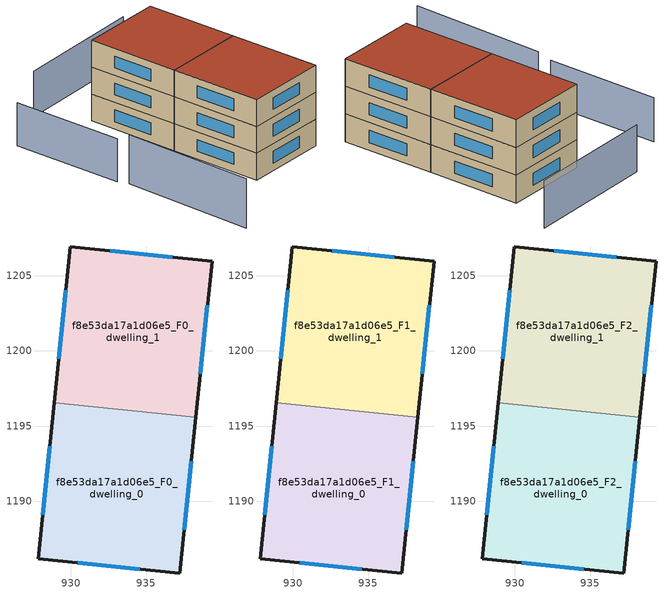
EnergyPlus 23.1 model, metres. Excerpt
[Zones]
f8e53da17a1d06e5_F0_dwelling_0
 floor ground (EU_floor_Construction): 938.3,1195.58 937.23,1185.21 927.81,1186.18 928.89,1196.56 z0
 wall outside (EU_wall_Construction): 928.89,1196.56 927.81,1186.18 937.23,1185.21 938.3,1195.58 z0:3
 wall to f8e53da17a1d06e5_F0_dwelling_1 (EU_wall_Construction): 938.3,1195.58 928.88,1196.56 z0:3
 window (EU_Window_Construction): 937.53,1188.12 938,1192.67 / 930.46,1185.91 934.58,1185.48 / 928.58,1193.64 928.11,1189.1 z0.84:2.16
f8e53da17a1d06e5_F0_dwelling_1
 floor ground (EU_floor_Construction): 939.38,1205.95 938.3,1195.58 928.89,1196.56 929.96,1206.93 z0
 wall outside (EU_wall_Construction): 938.3,1195.58 939.38,1205.95 929.96,1206.93 928.89,1196.56 z0:3
 window (EU_Window_Construction): 929.66,1204.02 929.19,1199.47 / 936.73,1206.23 932.61,1206.65 / 938.61,1198.49 939.08,1203.04 z0.84:2.16
f8e53da17a1d06e5_F1_dwelling_0
 floor to f8e53da17a1d06e5_F0_dwelling_0 (EU_floor_Construction): 938.3,1195.58 937.23,1185.21 927.81,1186.18 928.88,1196.56 z3
 wall outside (EU_wall_Construction): 928.89,1196.56 927.81,1186.18 937.23,1185.21 938.3,1195.58 z3:6
 wall to f8e53da17a1d06e5_F1_dwelling_1 (EU_wall_Construction): 938.3,1195.58 928.88,1196.56 z3:6
 window (EU_Window_Construction): 937.53,1188.12 938,1192.67 / 930.46,1185.91 934.58,1185.48 / 928.58,1193.64 928.11,1189.1 z3.84:5.16
f8e53da17a1d06e5_F1_dwelling_1
 floor to f8e53da17a1d06e5_F0_dwelling_1 (EU_floor_Construction): 939.38,1205.95 938.3,1195.58 928.88,1196.56 929.96,1206.93 z3
 wall outside (EU_wall_Construction): 938.3,1195.58 939.38,1205.95 929.96,1206.93 928.89,1196.56 z3:6
 window (EU_Window_Construction): 929.66,1204.02 929.19,1199.47 / 936.73,1206.23 932.61,1206.65 / 938.61,1198.49 939.08,1203.04 z3.84:5.16
f8e53da17a1d06e5_F2_dwelling_0
 floor to f8e53da17a1d06e5_F1_dwelling_0 (EU_floor_Construction): 938.3,1195.58 937.23,1185.21 927.81,1186.18 928.88,1196.56 z6
 wall outside (EU_wall_Construction): 928.89,1196.56 927.81,1186.18 937.23,1185.21 938.3,1195.58 z6:9
 wall to f8e53da17a1d06e5_F2_dwelling_1 (EU_wall_Construction): 938.3,1195.58 928.88,1196.56 z6:9
 window (EU_Window_Construction): 937.53,1188.12 938,1192.67 / 930.46,1185.91 934.58,1185.48 / 928.58,1193.64 928.11,1189.1 z6.84:8.16
 roof outside (EU_roof_Construction): 937.23,1185.21 938.3,1195.58 928.89,1196.56 927.81,1186.18 z9
f8e53da17a1d06e5_F2_dwelling_1
 floor to f8e53da17a1d06e5_F1_dwelling_1 (EU_floor_Construction): 939.38,1205.95 938.3,1195.58 928.88,1196.56 929.96,1206.93 z6
 wall outside (EU_wall_Construction): 938.3,1195.58 939.38,1205.95 929.96,1206.93 928.89,1196.56 z6:9
 window (EU_Window_Construction): 929.66,1204.02 929.19,1199.47 / 936.73,1206.23 932.61,1206.65 / 938.61,1198.49 939.08,1203.04 z6.84:8.16
 roof outside (EU_roof_Construction): 938.3,1195.58 939.38,1205.95 929.96,1206.93 928.89,1196.56 z9
shading: 920.4,1196.51 918.48,1181.56 z0:5.5; 921.49,1210.3 920.16,1197.76 z0:4.8; 942.38,1211.02 927.67,1212.27 z0:5.1
[Building]
EU S2 Campaign: North Axis=0; Terrain=City; Solar Distribution=FullExterior
[Site:Location]
Cape.Town.Intl.AP: Latitude=-33.965; Longitude=18.602; Time Zone=2; Elevation=46
[SizingPeriod:WeatherFileDays]
AnnualSizingPeriod: Begin Month=1; Begin Day of Month=1; End Month=12; End Day of Month=31; Day of Week for Start Day=Monday; Use Weather File Daylight Saving Period=No; Use Weather File Rain and Snow Indicators=No
[MATERIAL]
EU_InternalMass_Material: Roughness=MediumRough; Thickness=0.1; Conductivity=1; Density=1800; Specific Heat=900; Thermal Absorptance=0.9; Solar Absorptance=0.7; Visible Absorptance=0.7
[MATERIAL:NOMASS] Roughness=MediumRough; Thermal Absorptance=0.9; Solar Absorptance=0.7; Visible Absorptance=0.7
Name | Thermal Resistance
EU_wall_NoMass | 0.436995
EU_roof_NoMass | 3.84937
EU_floor_NoMass | 1.14339
[WINDOWMATERIAL:SIMPLEGLAZINGSYSTEM]
EU_Window_SimpleGlazing: UFactor=5.14184; Solar Heat Gain Coefficient=0.85; Visible Transmittance=0.85
[CONSTRUCTION]
EU_wall_Construction: EU_wall_NoMass
EU_roof_Construction: EU_roof_NoMass
EU_floor_Construction: EU_floor_NoMass
EU_Window_Construction: EU_Window_SimpleGlazing
EU_InternalMass_Construction: EU_InternalMass_Material
[ZONE] Type=1; Multiplier=1; Ceiling Height=autocalculate; Floor Area=autocalculate; Part of Total Floor Area=Yes
Name | Volume
f8e53da17a1d06e5_F0_dwelling_0; f8e53da17a1d06e5_F1_dwelling_0; f8e53da17a1d06e5_F2_dwelling_0 | 296.226
f8e53da17a1d06e5_F0_dwelling_1; f8e53da17a1d06e5_F1_dwelling_1; f8e53da17a1d06e5_F2_dwelling_1 | 296.229
[INTERNALMASS] Construction=EU_InternalMass_Construction
Name | Zone or ZoneList | Surface Area
f8e53da17a1d06e5_F0_dwelling_0_EU_InternalMass | f8e53da17a1d06e5_F0_dwelling_0 | 98.7421
f8e53da17a1d06e5_F0_dwelling_1_EU_InternalMass | f8e53da17a1d06e5_F0_dwelling_1 | 98.7431
f8e53da17a1d06e5_F1_dwelling_0_EU_InternalMass | f8e53da17a1d06e5_F1_dwelling_0 | 98.7421
f8e53da17a1d06e5_F1_dwelling_1_EU_InternalMass | f8e53da17a1d06e5_F1_dwelling_1 | 98.7431
f8e53da17a1d06e5_F2_dwelling_0_EU_InternalMass | f8e53da17a1d06e5_F2_dwelling_0 | 98.7421
f8e53da17a1d06e5_F2_dwelling_1_EU_InternalMass | f8e53da17a1d06e5_F2_dwelling_1 | 98.7431
[OTHEREQUIPMENT] Fuel Type=Electricity; Design Level Calculation Method=Watts/Area; Power per Zone Floor Area=1; Fraction Latent=0; Fraction Radiant=0; Fraction Lost=0; Carbon Dioxide Generation Rate=0; EndUse Subcategory=EU_Step8_InternalGains
Name | Zone or ZoneList or Space or SpaceList | Schedule
EU_Step8_InternalGain_f8e53da17a1d06e5_F0_dwelling_0_f000 | f8e53da17a1d06e5_F0_dwelling_0 | EU_Step8_GainSchedule_f8e53da17a1d06e5_F0_dwelling_0_f000
EU_Step8_InternalGain_f8e53da17a1d06e5_F0_dwelling_1_f000 | f8e53da17a1d06e5_F0_dwelling_1 | EU_Step8_GainSchedule_f8e53da17a1d06e5_F0_dwelling_1_f000
EU_Step8_InternalGain_f8e53da17a1d06e5_F1_dwelling_0_f000 | f8e53da17a1d06e5_F1_dwelling_0 | EU_Step8_GainSchedule_f8e53da17a1d06e5_F1_dwelling_0_f000
EU_Step8_InternalGain_f8e53da17a1d06e5_F1_dwelling_1_f000 | f8e53da17a1d06e5_F1_dwelling_1 | EU_Step8_GainSchedule_f8e53da17a1d06e5_F1_dwelling_1_f000
EU_Step8_InternalGain_f8e53da17a1d06e5_F2_dwelling_0_f000 | f8e53da17a1d06e5_F2_dwelling_0 | EU_Step8_GainSchedule_f8e53da17a1d06e5_F2_dwelling_0_f000
EU_Step8_InternalGain_f8e53da17a1d06e5_F2_dwelling_1_f000 | f8e53da17a1d06e5_F2_dwelling_1 | EU_Step8_GainSchedule_f8e53da17a1d06e5_F2_dwelling_1_f000
[ZONEVENTILATION:DESIGNFLOWRATE] Schedule=EU_AlwaysOn; Design Flow Rate Calculation Method=AirChanges/Hour; Air Changes per Hour=0.480546; Ventilation Type=Natural; Fan Pressure Rise=0; Fan Total Efficiency=1; Constant Term Coefficient=1; Temperature Term Coefficient=0; Velocity Term Coefficient=0; Velocity Squared Term Coefficient=0; Minimum Indoor Temperature=-100; Maximum Indoor Temperature=100; Delta Temperature=-100; Minimum Outdoor Temperature=-100; Maximum Outdoor Temperature=100; Maximum Wind Speed=40
Name | Zone or ZoneList or Space or SpaceList
EU_ConstantAir_f8e53da17a1d06e5_F0_dwelling_0 | f8e53da17a1d06e5_F0_dwelling_0
EU_ConstantAir_f8e53da17a1d06e5_F0_dwelling_1 | f8e53da17a1d06e5_F0_dwelling_1
EU_ConstantAir_f8e53da17a1d06e5_F1_dwelling_0 | f8e53da17a1d06e5_F1_dwelling_0
EU_ConstantAir_f8e53da17a1d06e5_F1_dwelling_1 | f8e53da17a1d06e5_F1_dwelling_1
EU_ConstantAir_f8e53da17a1d06e5_F2_dwelling_0 | f8e53da17a1d06e5_F2_dwelling_0
EU_ConstantAir_f8e53da17a1d06e5_F2_dwelling_1 | f8e53da17a1d06e5_F2_dwelling_1
[HVACTEMPLATE:THERMOSTAT] Constant Heating Setpoint=20; Constant Cooling Setpoint=50
EU_HeatOnly_f8e53da17a1d06e5_F0_dwelling_0; EU_HeatOnly_f8e53da17a1d06e5_F0_dwelling_1; EU_HeatOnly_f8e53da17a1d06e5_F1_dwelling_0; EU_HeatOnly_f8e53da17a1d06e5_F1_dwelling_1; EU_HeatOnly_f8e53da17a1d06e5_F2_dwelling_0; EU_HeatOnly_f8e53da17a1d06e5_F2_dwelling_1
[HVACTEMPLATE:ZONE:IDEALLOADSAIRSYSTEM] System Availability Schedule=EU_AlwaysOn; Maximum Heating Supply Air Temperature=50; Minimum Cooling Supply Air Temperature=13; Maximum Heating Supply Air Humidity Ratio=0.0156; Minimum Cooling Supply Air Humidity Ratio=0.0077; Heating Limit=NoLimit; Cooling Limit=NoLimit; Heating Availability Schedule=EU_AlwaysOn; Cooling Availability Schedule=EU_CoolingOff; Dehumidification Control Type=ConstantSensibleHeatRatio; Cooling Sensible Heat Ratio=0.7; Dehumidification Setpoint=60; Humidification Control Type=None; Humidification Setpoint=30; Outdoor Air Method=None; Outdoor Air Flow Rate per Person=0.00944; Outdoor Air Flow Rate per Zone Floor Area=0; Outdoor Air Flow Rate per Zone=0; Demand Controlled Ventilation Type=None; Outdoor Air Economizer Type=NoEconomizer; Heat Recovery Type=None; Sensible Heat Recovery Effectiveness=0.7; Latent Heat Recovery Effectiveness=0.65
Name | Template Thermostat
f8e53da17a1d06e5_F0_dwelling_0 | EU_HeatOnly_f8e53da17a1d06e5_F0_dwelling_0
f8e53da17a1d06e5_F0_dwelling_1 | EU_HeatOnly_f8e53da17a1d06e5_F0_dwelling_1
f8e53da17a1d06e5_F1_dwelling_0 | EU_HeatOnly_f8e53da17a1d06e5_F1_dwelling_0
f8e53da17a1d06e5_F1_dwelling_1 | EU_HeatOnly_f8e53da17a1d06e5_F1_dwelling_1
f8e53da17a1d06e5_F2_dwelling_0 | EU_HeatOnly_f8e53da17a1d06e5_F2_dwelling_0
f8e53da17a1d06e5_F2_dwelling_1 | EU_HeatOnly_f8e53da17a1d06e5_F2_dwelling_1
[SIZING:ZONE] Zone Cooling Design Supply Air Temperature Input Method=SupplyAirTemperature; Zone Cooling Design Supply Air Temperature=13; Zone Heating Design Supply Air Temperature Input Method=SupplyAirTemperature; Zone Heating Design Supply Air Temperature=50; Zone Cooling Design Supply Air Humidity Ratio=0.008; Zone Heating Design Supply Air Humidity Ratio=0.008; Cooling Design Air Flow Method=DesignDay; Cooling Design Air Flow Rate=0; Cooling Minimum Air Flow per Zone Floor Area=0.000762; Cooling Minimum Air Flow=0; Cooling Minimum Air Flow Fraction=0.2; Heating Design Air Flow Method=DesignDay; Heating Design Air Flow Rate=0; Heating Maximum Air Flow per Zone Floor Area=0.002032; Heating Maximum Air Flow=0.141576; Heating Maximum Air Flow Fraction=0.3; Account for Dedicated Outdoor Air System=No; Dedicated Outdoor Air System Control Strategy=NeutralSupplyAir; Dedicated Outdoor Air Low Setpoint Temperature for Design=autosize; Dedicated Outdoor Air High Setpoint Temperature for Design=autosize; Zone Load Sizing Method=Sensible Load Only No Latent Load; Zone Latent Cooling Design Supply Air Humidity Ratio Input Method=HumidityRatioDifference; Zone Cooling Design Supply Air Humidity Ratio Difference=0.005; Zone Latent Heating Design Supply Air Humidity Ratio Input Method=HumidityRatioDifference; Zone Humidification Design Supply Air Humidity Ratio Difference=0.005
f8e53da17a1d06e5_F0_dwelling_0; f8e53da17a1d06e5_F0_dwelling_1; f8e53da17a1d06e5_F1_dwelling_0; f8e53da17a1d06e5_F1_dwelling_1; f8e53da17a1d06e5_F2_dwelling_0; f8e53da17a1d06e5_F2_dwelling_1
[SCHEDULE:CONSTANT]
Name | Hourly Value
EU_AlwaysOn | 1
EU_CoolingOff | 0
[SCHEDULE:FILE] Column Number=1; Rows to Skip at Top=0; Number of Hours of Data=8760; Column Separator=Comma; Interpolate to Timestep=No; Minutes per Item=60; Adjust Schedule for Daylight Savings=Yes
Name | File
EU_Step8_GainSchedule_f8e53da17a1d06e5_F0_dwelling_0_f000 | ../../schedules/f8e53da17a1d06e5/f8e53da17a1d06e5_F0_dwelling_0_f000_gain.csv
EU_Step8_GainSchedule_f8e53da17a1d06e5_F0_dwelling_1_f000 | ../../schedules/f8e53da17a1d06e5/f8e53da17a1d06e5_F0_dwelling_1_f000_gain.csv
EU_Step8_GainSchedule_f8e53da17a1d06e5_F1_dwelling_0_f000 | ../../schedules/f8e53da17a1d06e5/f8e53da17a1d06e5_F1_dwelling_0_f000_gain.csv
EU_Step8_GainSchedule_f8e53da17a1d06e5_F1_dwelling_1_f000 | ../../schedules/f8e53da17a1d06e5/f8e53da17a1d06e5_F1_dwelling_1_f000_gain.csv
EU_Step8_GainSchedule_f8e53da17a1d06e5_F2_dwelling_0_f000 | ../../schedules/f8e53da17a1d06e5/f8e53da17a1d06e5_F2_dwelling_0_f000_gain.csv
EU_Step8_GainSchedule_f8e53da17a1d06e5_F2_dwelling_1_f000 | ../../schedules/f8e53da17a1d06e5/f8e53da17a1d06e5_F2_dwelling_1_f000_gain.csv
